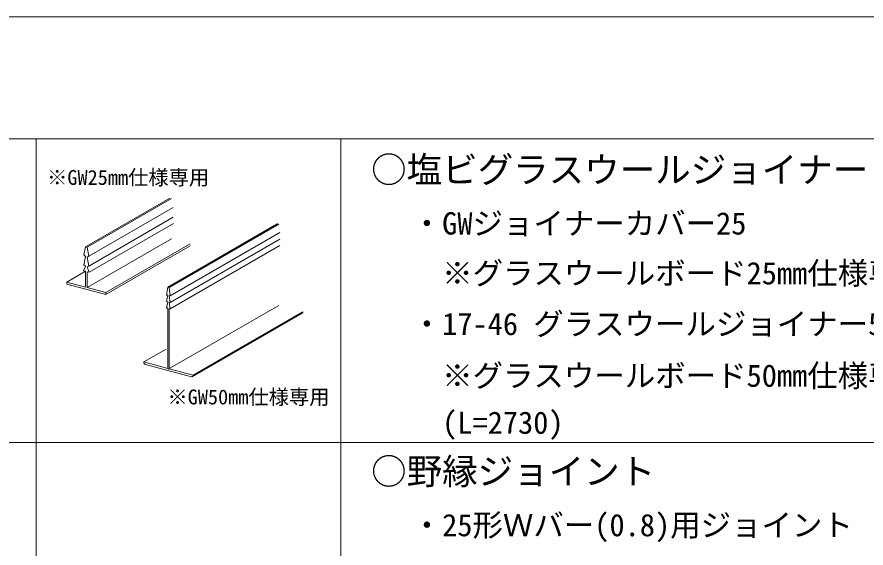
# Model space of a CAD drawing. Units: millimetres on the paper, enlarged 10 times. Extents: x -5334 to 1950, y -1347 to 20312.
# Drawn here: x -1447 to -1028.6, y 1063.4 to 1325 of the extents above; entities that cross this region are included whole.
import ezdxf
from ezdxf.enums import TextEntityAlignment as Align

# ---------------------------------------------------------------- set-up
doc = ezdxf.new("R2010")
doc.units = ezdxf.units.MM
doc.header["$LTSCALE"] = 10
for name, color, linetype, lineweight in [('0-2_野縁受け', 3, 'Continuous', 18), ('0-6_文字', 7, 'Continuous', 18), ('F-3_野縁', 3, 'Continuous', 18)]:
    doc.layers.add(name, color=color, linetype=linetype, lineweight=lineweight)
doc.styles.add('ＭＳ ゴシック', font='')
doc.styles.get('ＭＳ ゴシック').set_extended_font_data('MS Gothic')

msp = doc.modelspace()

# ---------------------------------------------------------------- linework, layer by layer
at = {"layer": '0-2_野縁受け'}
for p, q in [((-1413.34, 1211.79), (-1371.77, 1235.79)), ((-1412.41, 1211.54), (-1370.84, 1235.54)), ((-1411.68, 1207.14), (-1370.11, 1231.14)), ((-1411.68, 1202.34), (-1370.11, 1226.34)), ((-1411.52, 1199.3), (-1369.95, 1223.3)), ((-1372.76, 1191.9), (-1318.72, 1223.09)), ((-1372.06, 1191.71), (-1318.02, 1222.91)), ((-1318.72, 1223.09), (-1318.02, 1222.91)), ((-1317.5, 1218.77), (-1371.54, 1187.57)), ((-1412.41, 1191.7), (-1370.84, 1215.7)), ((-1317.5, 1215.57), (-1371.54, 1184.37)), ((-1413.34, 1211.79), (-1414.07, 1207.78)), ((-1413.34, 1211.79), (-1412.41, 1211.54)), ((-1412.41, 1211.54), (-1411.68, 1207.14)), ((-1403.21, 1189.24), (-1361.64, 1213.24)), ((-1403.21, 1188.28), (-1361.64, 1212.28)), ((-1371.54, 1181.17), (-1317.5, 1212.37)), ((-1414.07, 1207.78), (-1413.34, 1206.99)), ((-1413.34, 1206.99), (-1414.07, 1202.98)), ((-1412.41, 1206.74), (-1411.68, 1207.14)), ((-1412.41, 1206.74), (-1411.68, 1202.34)), ((-1413.34, 1202.19), (-1414.22, 1200.03)), ((-1414.07, 1202.98), (-1413.34, 1202.19)), ((-1412.41, 1201.94), (-1411.68, 1202.34)), ((-1412.41, 1201.94), (-1411.52, 1199.3)), ((-1422.53, 1194.42), (-1413.34, 1199.73)), ((-1413.34, 1199.79), (-1414.22, 1200.03)), ((-1413.34, 1199.79), (-1413.34, 1191.95)), ((-1412.41, 1199.54), (-1412.41, 1191.7)), ((-1411.52, 1199.3), (-1412.41, 1199.54)), ((-1422.53, 1194.42), (-1422.53, 1193.46)), ((-1413.34, 1191.95), (-1422.53, 1194.42)), ((-1422.53, 1193.46), (-1403.21, 1188.28)), ((-1403.21, 1189.24), (-1412.41, 1191.7)), ((-1403.21, 1189.24), (-1403.21, 1188.28)), ((-1372.76, 1191.9), (-1373.28, 1188.04)), ((-1372.76, 1191.9), (-1372.06, 1191.71)), ((-1372.06, 1191.71), (-1371.54, 1187.57)), ((-1373.28, 1188.04), (-1372.76, 1187.9)), ((-1372.76, 1187.9), (-1373.28, 1184.84)), ((-1373.28, 1184.84), (-1372.76, 1184.7)), ((-1372.76, 1184.7), (-1373.28, 1181.64)), ((-1372.06, 1187.71), (-1371.54, 1184.37)), ((-1372.06, 1187.71), (-1371.54, 1187.57)), ((-1372.06, 1184.51), (-1371.54, 1181.17)), ((-1372.06, 1184.51), (-1371.54, 1184.37)), ((-1373.28, 1181.64), (-1372.76, 1181.5)), ((-1372.76, 1181.5), (-1372.76, 1151.9)), ((-1318.02, 1182.91), (-1372.5, 1151.45)), ((-1372.06, 1181.31), (-1371.54, 1181.17)), ((-1372.06, 1181.31), (-1372.06, 1151.71)), ((-1360.58, 1147.86), (-1306.54, 1179.06)), ((-1360.24, 1148.54), (-1306.2, 1179.74)), ((-1384.58, 1155.06), (-1373.55, 1161.43)), ((-1384.58, 1155.06), (-1384.58, 1155.06)), ((-1384.58, 1155.06), (-1372.76, 1151.9)), ((-1383.75, 1153.88), (-1361.07, 1147.81)), ((-1372.06, 1151.71), (-1360.24, 1148.54))]:
    msp.add_line(p, q, dxfattribs=at)
for centre, radius, start, end in [((-1306.83, 1179.56), 0.584, 300, 301.5808), ((-1306.83, 1179.57), 0.588, 301.5817, 304.8895), ((-1306.84, 1179.57), 0.594, 304.8903, 308.1749), ((-1306.84, 1179.58), 0.603, 308.1757, 311.4284), ((-1306.85, 1179.59), 0.614, 311.4291, 314.642), ((-1306.86, 1179.6), 0.628, 314.6427, 317.8086), ((-1306.87, 1179.61), 0.644, 317.8091, 320.9221), ((-1306.89, 1179.62), 0.663, 320.9225, 323.9774), ((-1306.9, 1179.63), 0.683, 323.9777, 326.9707), ((-1306.92, 1179.64), 0.706, 326.9709, 329.8989), ((-1306.94, 1179.66), 0.731, 329.899, 332.7602), ((-1306.97, 1179.67), 0.758, 332.7603, 335.5537), ((-1306.99, 1179.68), 0.786, 335.5537, 338.279), ((-1307.02, 1179.69), 0.816, 338.279, 340.9369), ((-1307.05, 1179.7), 0.848, 340.9368, 343.5285), ((-1307.08, 1179.71), 0.881, 343.5283, 346.0556), ((-1307.12, 1179.72), 0.914, 346.0554, 348.5203), ((-1307.15, 1179.73), 0.949, 348.5201, 350.9252), ((-1307.22, 1179.74), 1.02, 353.2728, 355.567), ((-1307.18, 1179.73), 0.983, 350.925, 353.2731), ((-1307.29, 1179.74), 1.09, 357.8098, 0.0057), ((-1307.25, 1179.74), 1.05, 355.5667, 357.8101), ((-1383.46, 1155.06), 1.12, 180.0054, 182.1571), ((-1383.43, 1155.07), 1.15, 182.1567, 184.2677), ((-1383.37, 1155.07), 1.22, 186.3405, 188.38), ((-1383.39, 1155.07), 1.19, 184.2673, 186.3408), ((-1383.34, 1155.08), 1.24, 188.3797, 190.3885), ((-1383.31, 1155.08), 1.27, 190.3882, 192.3697), ((-1383.29, 1155.08), 1.29, 192.3694, 194.3269), ((-1383.27, 1155.09), 1.31, 194.3266, 196.2634), ((-1383.25, 1155.09), 1.33, 196.263, 198.1823), ((-1383.24, 1155.1), 1.35, 198.182, 200.0869), ((-1383.23, 1155.1), 1.36, 200.0866, 201.9804), ((-1383.22, 1155.11), 1.37, 201.9801, 203.8659), ((-1383.21, 1155.11), 1.37, 203.8656, 205.7465), ((-1383.21, 1155.11), 1.37, 205.7462, 207.6254), ((-1383.21, 1155.11), 1.37, 207.6251, 209.5056), ((-1383.22, 1155.11), 1.37, 209.5053, 211.3904), ((-1383.22, 1155.1), 1.36, 211.3901, 213.2827), ((-1383.23, 1155.1), 1.35, 213.2824, 215.1857), ((-1383.25, 1155.09), 1.33, 215.1854, 217.1027), ((-1383.26, 1155.08), 1.31, 217.1024, 219.0368), ((-1383.28, 1155.06), 1.29, 219.0365, 220.9912), ((-1383.29, 1155.05), 1.27, 220.9909, 222.9692), ((-1383.31, 1155.03), 1.25, 222.9689, 224.9742), ((-1383.33, 1155.01), 1.22, 224.9739, 227.0093), ((-1383.35, 1154.99), 1.19, 227.009, 229.0781), ((-1383.37, 1154.97), 1.16, 229.0778, 231.1838), ((-1383.39, 1154.94), 1.12, 231.1835, 233.3299), ((-1383.41, 1154.91), 1.09, 233.3296, 235.5197), ((-1383.43, 1154.89), 1.06, 235.5194, 237.7567), ((-1383.45, 1154.86), 1.02, 237.7564, 240.0441), ((-1383.47, 1154.83), 0.988, 240.0438, 242.385), ((-1383.48, 1154.8), 0.953, 242.3847, 244.7826), ((-1383.5, 1154.76), 0.919, 244.7824, 247.2397), ((-1383.51, 1154.73), 0.885, 247.2395, 249.7588), ((-1383.52, 1154.7), 0.852, 249.7586, 252.3422), ((-1383.53, 1154.67), 0.82, 252.342, 254.9916), ((-1383.54, 1154.64), 0.79, 254.9915, 255), ((-1360.87, 1148.57), 0.79, 254.9915, 257.7085), ((-1360.87, 1148.54), 0.761, 257.7084, 260.4933), ((-1360.88, 1148.51), 0.734, 260.4933, 263.3461), ((-1360.88, 1148.49), 0.709, 263.3462, 266.266), ((-1360.88, 1148.47), 0.686, 266.2662, 269.2511), ((-1360.88, 1148.44), 0.665, 269.2514, 272.2988), ((-1360.88, 1148.43), 0.646, 272.2992, 275.4051), ((-1360.88, 1148.41), 0.63, 275.4057, 278.5653), ((-1360.88, 1148.4), 0.616, 278.5659, 281.7733), ((-1360.88, 1148.38), 0.604, 281.774, 285.0222), ((-1360.87, 1148.38), 0.595, 285.0229, 288.304), ((-1360.87, 1148.37), 0.589, 288.3048, 291.6102), ((-1360.87, 1148.37), 0.585, 291.6111, 294.9315), ((-1360.87, 1148.36), 0.583, 294.9324, 298.2583), ((-1360.87, 1148.37), 0.584, 298.2592, 301.5808), ((-1360.87, 1148.37), 0.588, 301.5817, 304.8895), ((-1360.88, 1148.37), 0.594, 304.8903, 308.1749), ((-1360.88, 1148.38), 0.603, 308.1757, 311.4284), ((-1360.89, 1148.39), 0.614, 311.4291, 314.642), ((-1360.9, 1148.4), 0.628, 314.6427, 317.8086), ((-1360.91, 1148.41), 0.644, 317.8091, 320.9221), ((-1360.93, 1148.42), 0.663, 320.9225, 323.9774), ((-1360.94, 1148.43), 0.683, 323.9777, 326.9707), ((-1360.96, 1148.45), 0.706, 326.9709, 329.8989), ((-1360.98, 1148.46), 0.731, 329.899, 332.7602), ((-1361.01, 1148.47), 0.758, 332.7603, 335.5537), ((-1361.03, 1148.48), 0.786, 335.5537, 338.279), ((-1361.06, 1148.49), 0.816, 338.279, 340.9369), ((-1361.09, 1148.5), 0.848, 340.9368, 343.5285), ((-1361.12, 1148.51), 0.881, 343.5283, 346.0556), ((-1361.19, 1148.53), 0.949, 348.5201, 350.9252), ((-1361.15, 1148.52), 0.914, 346.0554, 348.5203), ((-1361.26, 1148.54), 1.02, 353.2728, 355.567), ((-1361.22, 1148.53), 0.983, 350.925, 353.2731), ((-1361.33, 1148.54), 1.09, 357.8098, 0.0057), ((-1361.29, 1148.54), 1.05, 355.5667, 357.8101)]:
    msp.add_arc(centre, radius, start, end, dxfattribs=at)
at = {"layer": 'F-3_野縁'}
for p, q in [((-1950, 1325), (1950, 1325)), ((-1910, 1265), (-20, 1265)), ((-1437.5, 1265), (-1437.5, 816.37)), ((-1910, 1115.46), (-20, 1115.46))]:
    msp.add_line(p, q, dxfattribs=at)
at = {"layer": 'F-3_野縁', "color": 4, "lineweight": 9}
msp.add_line((-1287.5, 1265), (-1287.5, 816.37), dxfattribs=at)

# ---------------------------------------------------------------- texts
at = {"layer": '0-6_文字', "style": 'ＭＳ ゴシック'}
for s, height, p in [('○塩ビグラスウールジョイナー', 12.83, (-1272.5, 1239.54)), ('※GW25mm仕様専用', 7.331, (-1432.2, 1240.1)), ('・GWジョイナーカバー25', 11, (-1252.5, 1214.54)), ('\u3000※グラスウールボード25mm仕様専用', 11, (-1252.5, 1190)), ('・17-46 グラスウールジョイナー50', 11, (-1252.5, 1165)), ('\u3000※グラスウールボード50mm仕様専用', 11, (-1252.5, 1139.54)), ('※GW50mm仕様専用', 7.331, (-1372.9, 1131.97)), ('\u3000(L=2730)', 11, (-1252.5, 1116.37)), ('○野縁ジョイント', 12.83, (-1272.5, 1090.92)), ('・25形Ｗバー(0.8)用ジョイント', 11, (-1252.5, 1065.92))]:
    msp.add_text(s, height=height, dxfattribs=at).set_placement(p, align=Align.BOTTOM_LEFT)

doc.saveas('drawing.dxf')
